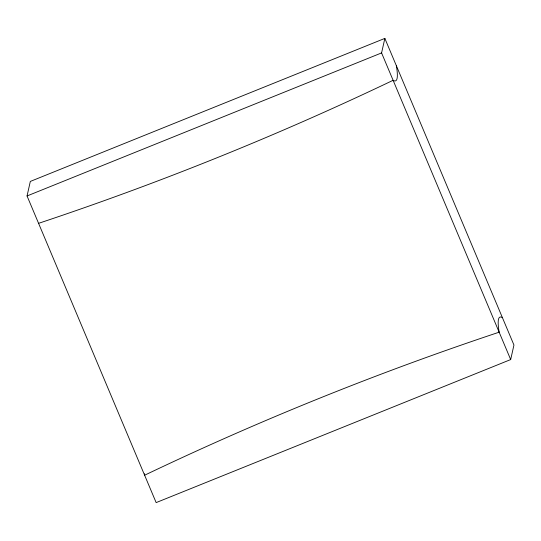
<?xml version="1.0" encoding="UTF-8"?>
<svg xmlns="http://www.w3.org/2000/svg" width="541" height="541" viewBox="0 0 541 541"><rect width="100%" height="100%" fill="white"/><g stroke="black" fill="none" stroke-linecap="round" stroke-linejoin="round"><path stroke-width="0.81" d="M27.05 195.957L30.323 181.431L384.854 38.397L513.95 345.043L510.677 359.569L156.146 502.603L27.05 195.957L381.581 52.917L384.854 38.397M381.581 52.917L510.677 359.569M38.573 223.338A3077.377 3028.741 12.7 0 0 393.111 80.298A150.114 15.283 68 0 0 396.384 65.779M144.386 473.76A150.114 15.283 68 0 0 144.616 475.221A3077.377 3028.741 12.7 0 1 499.154 332.188A150.114 15.283 68 0 1 502.427 317.662"/></g></svg>
